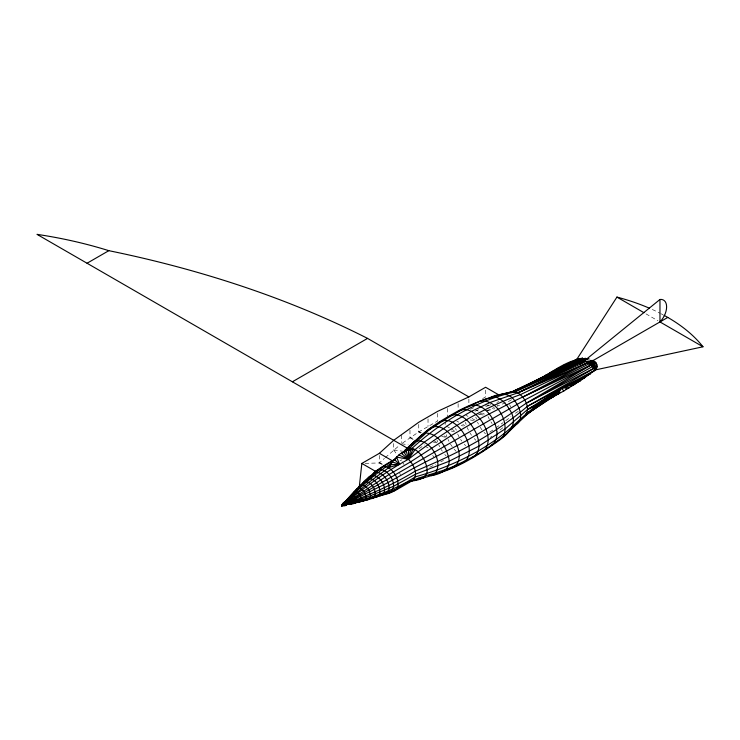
<?xml version="1.0" encoding="UTF-8"?>
<svg xmlns="http://www.w3.org/2000/svg" width="740" height="740" viewBox="0 0 740 740"><rect width="100%" height="100%" fill="white"/><g stroke="black" fill="none" stroke-linecap="round" stroke-linejoin="round"><path stroke-width="0.56" stroke-dasharray="3.7 2.78" d="M445.11 424.538L445.462 421.68M490.814 404.706L485.764 406.649L486.115 403.772M365.135 463.351L379.389 462.953L384.449 458.365M385.29 457.598L398.98 445.795M502.876 427.729L496.956 432.373M505.688 420.727L511.007 416.648M490.176 437.507L491.869 436.221M495.948 427.859L503.034 422.67M402.542 443.057L418.748 431.901L437.636 420.995L437.636 412.43M489.769 432.169L495.069 428.469M419.007 448.662L424.594 444.87M515.438 413.253L518.287 411.348M511.608 399.711L508.621 401.441L508.297 398.37M482.647 398.601L485.597 396.899L485.597 389.397M485.764 406.649L488.715 404.947M400.062 460.863L402.005 459.734M440.716 461.871L443.491 460.419M429.736 467.255L435.823 464.313M478.429 414.668L484.284 411.94M486.236 411.024L494.265 407.481M470.316 409.229L475.505 406.963M474.988 411.2L480.861 408.721M505.531 402.726L497.28 406.158L496.975 403.319M496.873 402.366L498.945 401.644M487.318 410.737L494.894 408.684M393.717 443.519L393.717 449.948L402.653 451.215M479.668 414.418L484.201 415.121M401.607 443.723L408.184 444.851M470.252 419.941L473.637 420.542M409.969 430.208L409.969 437.71L414.437 438.561M433.427 442.178L436.785 442.825M379.389 455.452L379.389 462.953L383.755 463.795M461.14 425.555L463.388 425.99M451.252 431.022L454.573 431.688M418.748 424.399L418.748 431.901L422.031 432.558M441.697 436.507L446.072 437.377M588.328 358.65L590.076 359.159M475.126 409.581L478.243 411.098M482.406 413.114L484.487 414.132M466.071 415.334L468.069 416.389M472.046 418.498L475.034 420.089M456.719 421.005L458.726 422.133M462.731 424.39L464.739 425.519M409.969 437.71L413.975 439.967M425 446.174L428.007 447.867M645.955 313.853L657.962 320.781M379.389 462.953L382.349 464.664M446.248 426.009L450.077 428.238M451.039 428.793L454.869 431.022M418.748 431.901L420.662 433.011M433.113 440.254L436.942 442.474M444.296 435.916L446.202 437.035M484.043 432.317L485.514 433.862M474.238 438.579L475.811 440.226M464.295 444.231L465.654 445.665M454.082 449.125L456.136 451.298M444.74 454.425L446.091 455.849M393.717 449.948L396.954 454.508M402.135 461.797L404.077 464.535M490.925 421.856L492.063 423.521M480.066 427.091L481.953 429.848M469.882 432.826L471.556 435.286M460.622 439.403L461.779 441.105M450.457 444.102L452.223 446.683M441.16 449.457L442.317 451.16M432.706 455.433L433.834 457.07M399.582 473.286L400.581 474.747M509.582 404.688L510.739 407.083M488.039 416.555L489.353 419.284M477.504 422.151L478.475 424.159M467.171 427.535L468.457 430.218M457.671 433.992L459.013 436.776M448.07 439.477L448.967 441.355M438.792 444.888L439.68 446.747M475.811 417.064L476.412 419.099M465.451 422.281L466.098 424.464M455.664 428.358L456.219 430.245M446.312 434.732L446.877 436.646M437.062 440.207L437.618 442.095M468.882 399.045L468.882 404.401M458.115 403.605L458.115 408.961M447.691 408.425L447.691 415.926M428.025 418.849L428.025 426.351M401.607 435.157L401.607 442.65M652.282 309.486A173.095 99.937 0 0 1 660.237 313.325M661.199 313.825A173.095 99.937 0 0 1 663.114 314.833"/><path stroke-width="1.11" d="M370.463 498.381C379.407 498.418 374.209 484.811 368.761 482.471C363.46 479.233 360.288 486.67 356.68 489.205C351.482 494.468 346.505 499.953 341.778 505.651C366.883 495.569 392.154 485.421 415.223 471.121C455.202 454.767 494.329 434.741 527.25 406.436L595.58 369.871L703 346.782L659.969 321.937L659.969 299.469L580.354 364.136M423.483 477.892L410.728 481.046C419.515 480.464 429.903 477.337 426.564 466.404C424.973 459.651 421.005 453.333 415.075 449.587L408.526 449.791L408.397 459.309C413.605 464.239 418.96 474.451 412.726 480.436L395.188 490.555L372.044 498.538M359.187 487.854L361.841 463.434L379.389 453.315L393.717 440.3L418.748 422.263L437.636 411.357L468.882 396.908L485.597 387.261L499.491 395.28M373.413 498.122L359.159 502.053L341.778 505.651C344.757 496.697 351.019 507.538 341.778 505.651L359.844 486.069L361.971 484.839L364.866 485.616L368.964 489.945L370.666 495.661L369.889 498.566L368.964 499.417L360.001 501.785L341.778 505.651L354.229 491.795L364.108 482.018M347.347 500.675C347.421 494.098 355.237 504.856 349.419 503.718L341.778 505.651L361.971 484.839M350.122 497.206C350.677 492.405 356.393 496.836 356.292 499.833C357.041 504.995 347.93 504.477 345.034 504.227L341.778 505.651C357.272 490.287 373.053 474.636 391.719 463.175M353.036 494.431C355.126 485.283 366.679 501.591 358.169 501.951L365.347 499.944M410.829 449.365L408.397 459.309C384.476 472.129 363.062 488.946 341.778 505.651L369.889 498.566M591.084 360.491L593.23 360.473L596.385 363.303L597.217 366.633L595.58 369.871L580.308 380.721L563.834 390.979L546.231 400.59L527.583 409.507L505.355 428.738L478.965 446.118L448.856 461.362L415.547 474.192L393.569 486.3L370.666 495.661L341.778 505.651L368.761 482.471L390.313 466.487M395.789 458.828C398.166 454.101 403.679 451.483 408.526 449.791M356.19 490.305C360.972 482.341 371.554 500.675 362.267 500.841M365.615 481.564C373.089 471.796 384.522 464.979 395.188 459.059M379.37 469.78C385.522 460.354 396.964 473.804 397.676 481.24C401.256 493.737 382.127 494.394 374.551 497.049M411.523 445.193C424.057 430.079 442.372 419.784 459.457 410.21C476.43 401.672 494.542 395.484 513.116 391.516L588.328 358.65C567.876 357.263 551.106 374.19 533.272 382.118M413.022 449.291L408.397 459.309L396.557 457.052L392.163 461.945L388.361 467.615L399.628 464.368L396.557 457.052M649.202 308.127A173.095 99.937 0 0 0 616.938 297.091L576.95 359.113L573.13 361.638M667.785 317.423L593.23 360.473L517.935 392.801L490.176 402.44L471.362 411.394L452.482 422.29L424.335 442.113L415.075 449.587L408.397 459.309L398.906 454.98M559.403 392.7L558.09 394.254L561.41 388.149L590.622 373.552L586.765 375.818M550.986 372.914L552.484 371.258L545.297 376.133M549.58 374.033L576.95 359.113L582.547 358.169L581.427 359.409L522.079 387.612M401.885 453.602C419.173 434.843 440.837 421.606 462.944 409.137C473.618 404.826 484.302 397.426 495.948 397.195C501.794 399.091 506.105 403.864 509.222 408.97C520.997 426.305 505.466 436.045 492.248 445.249C473.091 458.347 451.853 471.084 428.996 475.469M402.116 453.592L414.622 441.151C430.208 437.405 445.092 463.175 434.056 474.812L421.023 478.66L418.156 478.373M509.222 431.411L526.288 414.326L546.971 400.155M405.104 452.094L426.074 433.02C438.034 433.751 445.684 445.915 448.338 456.525C452.205 468.901 441.456 473.859 431.207 475.691M344.489 502.812L347.273 499.99M388.361 467.615L390.72 465.312M409.655 450.503C439.375 422.725 475.478 400.738 515.438 391.747L584.628 360.565L578.384 359.02L521.904 387.362M543.502 377.354L546.601 374.44M366.346 479.955C374.551 465.432 392.496 490.324 380.564 495.819M369.676 476.967L383.542 466.32M373.062 474.044C382.765 458.874 402.44 486.384 389 492.803M404.771 450.512C407.204 447.154 411.893 447.672 415.075 449.587M426.462 431.661C443.482 411.181 472.925 458.615 452.001 467.81M437.904 423.595C455.414 408.082 482.6 454.564 461.769 463.157M447.839 417.295C465.738 403.642 492.1 449.3 471.325 457.968M457.45 412.069C475.015 398.897 500.268 442.168 481.527 451.983M468.032 406.723C485.644 396.668 508.093 435.546 490.574 445.767M500.906 438.57C517.325 424.473 531.246 407.805 550.958 397.898M517.177 423.807C524.096 417.721 519.332 406.871 514.716 400.775C509.009 391.636 498.038 393.661 489.788 397.75M359.27 487.346L376.207 472.231C385.42 472.471 394.697 489.584 384.791 494.348M549.246 398.37C531.653 406.417 519.424 420.949 504.837 432.974C496.448 439.542 487.586 445.499 478.382 450.882C458.569 462.25 437.211 470.769 415.223 476.884C393.023 491.49 367.17 498.779 341.778 505.651L344.526 503.163M364.811 482.276L362.406 484.432C365.68 475.57 374.505 477.883 377.825 484.829C379.999 488.382 381.803 495.855 376.309 497.215M556.795 369.584L558.46 368.132L546.305 375.624M376.512 471.177L380.009 468.355M420.524 436.23L424.769 432.965M562.705 366.466L564.528 365.061L549.237 373.996M554.769 395.567L552.225 397.454L561.41 388.149L585.534 377.169L578.587 381.082M345.303 504.504L341.778 505.651L343.203 504.588M526.482 413.651L529.276 411.607M594.183 370.093L596.699 368.298L594.146 368.122L526.288 403.198L503.32 418.794L467.06 440.43L414.252 467.874L387.927 482.628L341.778 505.651L389 474.525L410.728 461.76L451.169 435.638L479.779 418.858L514.716 400.775L591.103 364.996L596.385 363.303L587.893 362.452L586.265 361.416L517.935 392.801L513.116 391.516L500.36 394.67M566.942 364.7L570.697 362.054L546.527 375.652M529.341 411.745L525.585 414.382L529.405 411.847M524.752 415.75L548.47 399.369M551.318 397.408L553.215 396.094M429.015 429.7L430.791 428.479M432.567 427.257L436.119 424.815M533.207 409.266L536.056 407.333M539.858 404.743L542.707 402.81M552.854 396.64L554.75 395.373M548.164 399.332L546.231 400.59L561.41 388.149L580.308 380.721L573.445 384.375M550.098 398.065L552.993 396.178M559.755 392.524L526.288 414.326C529.951 406.547 524.54 397.195 517.935 392.801L584.628 360.565M591.704 372.229L595.58 369.871L587.893 362.452L520.433 394.624C479.455 408.989 442.548 432.854 408.397 459.309L401.311 453.195M545.029 400.664L540.126 403.642L561.41 388.149L574.943 384.208L570.882 386.188M87.043 263.246L108.826 250.675A791.745 457.107 0 0 1 367.549 338.393L468.882 396.908M292.383 381.794L367.549 338.393M382.941 466.672L395.234 459.568M341.778 505.651L524.752 400.007L591.103 364.996L597.106 364.94M538.877 403.744L533.91 406.611L561.41 388.149L569.449 387.631L565.573 389.194M394.161 490.611C412.661 476.199 436.582 474.923 457.098 464.646C473.609 457.172 489.214 447.719 503.32 436.332C510.054 421.967 496.207 397.685 479.437 401.376M527.25 406.436L597.217 366.633L591.103 364.996L526.288 403.198L592.657 366.494L597.217 366.633M534.613 405.613L527.583 409.507L561.41 388.149L563.834 390.979M552.475 372.636L579.66 358.465M516.871 390.091L511.673 392.561L519.85 388.398M511.654 392.542L516.825 390.008M521.987 387.473L582.547 358.169M452.14 467.606L456.034 465.747M457.977 464.822L460.9 463.425M511.118 392.126L581.427 359.409L585.479 358.234M536.186 380.545L538.276 379.629M441.262 472.157L451.169 468.069M396.714 489.14L366.365 499.648L368.964 499.417M354.072 502.987L357.152 502.21M586.265 361.416L593.23 360.473M540.82 377.687L542.605 377.465M595.071 361.786L587.893 362.452L522.764 397.084L589.512 363.645L596.385 363.303M390.174 464.702L399.628 464.368L394.3 459.392M391.636 491.018L393.19 491.175M392.163 461.945L399.628 464.368M616.938 297.091L643.957 312.696M407.62 448.329L37 234.349A317.904 183.538 0 0 1 108.826 250.675M379.389 453.315L392.293 460.761M361.841 463.434L376.734 472.037M403.735 451.724L408.397 459.309L406.149 450.586M664.067 315.342A173.095 99.937 0 0 1 703 346.782M659.969 299.469A14.772 8.529 -60 0 1 666.62 306.86A14.772 8.529 -60 0 1 659.969 321.937M581.427 359.409L513.116 391.516L583.009 359.89L588.328 358.65L581.427 359.409"/></g></svg>
